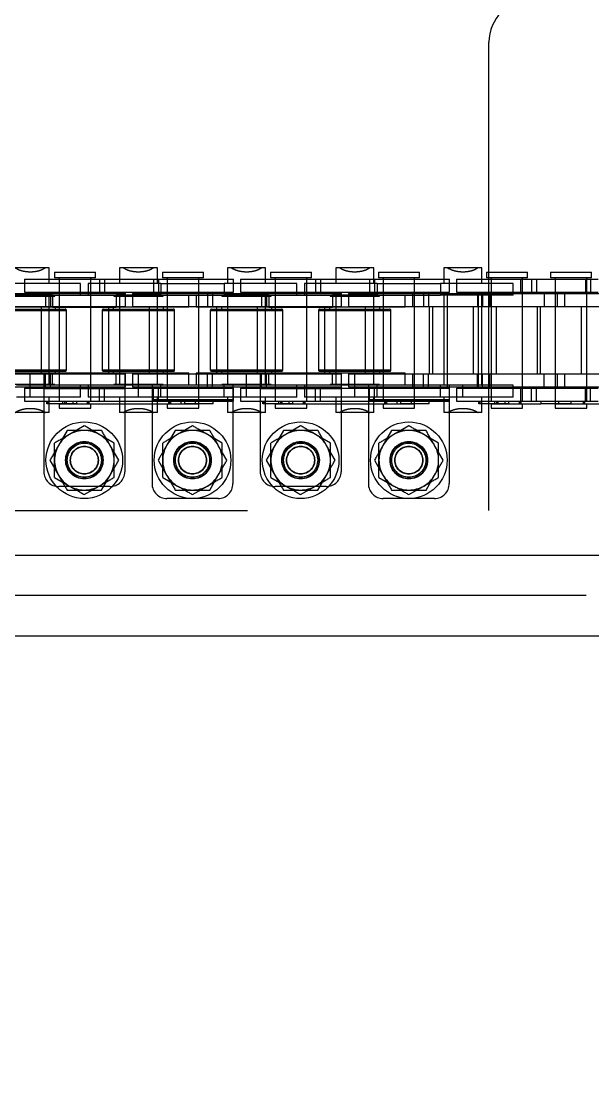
# Model space of a CAD drawing. Header units: metres. Extents: x 0 to 21025, y 0 to 14850.
# Drawn here: x 6236 to 6303.2, y 8995.4 to 9118.9 of the extents above; entities that cross this region are included whole.
import ezdxf

# ---------------------------------------------------------------- set-up
doc = ezdxf.new("R2010")
doc.units = ezdxf.units.M
doc.header["$LTSCALE"] = 25
doc.linetypes.add('HIDDEN2', pattern=[4.7625, 3.175, -1.5875])
for name, color, linetype in [('SL1', 8, 'Continuous'), ('SL4', 4, 'Continuous'), ('ST1', 7, 'HIDDEN2')]:
    doc.layers.add(name, color=color, linetype=linetype)

msp = doc.modelspace()

# ---------------------------------------------------------------- linework, layer by layer
at = {"layer": 'SL1'}
for radius, start, end in [(1215.5, 107.106787, 166.785047), (1170.7, 106.690475, 164.690823), (1164.35, 106.913784, 164.513299), (1158.35, 107.10294, 164.435358)]:
    msp.add_arc((6782.517, 8419.394), radius, start, end, dxfattribs=at)
at = {"layer": 'SL4'}
for p, q in [((5540.514, 9056.144), (6330.277, 9056.144)), ((6490.517, 9046.619), (5540.514, 9046.619))]:
    msp.add_line(p, q, dxfattribs=at)
at = {"layer": 'ST1'}
for p, q in [((6290.989, 9061.384), (6290.989, 9116.384)), ((6238.909, 9089.884), (6235.349, 9089.884)), ((6239.354, 9089.884), (6238.909, 9089.884)), ((6239.354, 9088.059), (6239.354, 9089.884)), ((6248.049, 9089.884), (6247.604, 9089.884)), ((6247.604, 9089.884), (6247.604, 9088.059)), ((6251.609, 9089.884), (6248.049, 9089.884)), ((6252.054, 9089.884), (6251.609, 9089.884)), ((6252.054, 9088.059), (6252.054, 9089.884)), ((6260.749, 9089.884), (6260.304, 9089.884)), ((6260.304, 9089.884), (6260.304, 9088.059)), ((6264.309, 9089.884), (6260.749, 9089.884)), ((6260.749, 9089.884), (6260.937, 9089.774)), ((6264.754, 9089.884), (6264.309, 9089.884)), ((6264.754, 9088.059), (6264.754, 9089.884)), ((6273.449, 9089.884), (6273.004, 9089.884)), ((6273.004, 9089.884), (6273.004, 9088.059)), ((6277.009, 9089.884), (6273.449, 9089.884)), ((6277.454, 9089.884), (6277.009, 9089.884)), ((6277.454, 9088.059), (6277.454, 9089.884)), ((6286.149, 9089.884), (6285.704, 9089.884)), ((6285.704, 9089.884), (6285.704, 9088.059)), ((6289.709, 9089.884), (6286.149, 9089.884)), ((6286.149, 9089.884), (6286.337, 9089.774)), ((6290.154, 9089.884), (6289.709, 9089.884)), ((6290.154, 9088.059), (6290.154, 9089.884)), ((6239.989, 9089.384), (6244.786, 9089.384)), ((6239.989, 9089.384), (6239.989, 9088.725)), ((6239.993, 9088.725), (6239.989, 9088.725)), ((6244.786, 9088.725), (6239.993, 9088.725)), ((6240.542, 9088.725), (6240.542, 9074.227)), ((6244.232, 9074.227), (6244.232, 9088.725)), ((6244.786, 9088.725), (6244.786, 9089.384)), ((6252.667, 9089.384), (6257.464, 9089.384)), ((6252.667, 9089.384), (6252.667, 9088.725)), ((6252.671, 9088.725), (6252.667, 9088.725)), ((6257.464, 9088.725), (6252.671, 9088.725)), ((6253.22, 9088.725), (6253.22, 9074.227)), ((6256.91, 9074.227), (6256.91, 9088.725)), ((6257.464, 9088.725), (6257.464, 9089.384)), ((6265.345, 9089.384), (6270.142, 9089.384)), ((6265.345, 9089.384), (6265.345, 9088.725)), ((6265.349, 9088.725), (6265.345, 9088.725)), ((6270.142, 9088.725), (6265.349, 9088.725)), ((6265.899, 9088.725), (6265.899, 9074.227)), ((6269.589, 9074.227), (6269.589, 9088.725)), ((6270.142, 9088.725), (6270.142, 9089.384)), ((6278.023, 9089.384), (6282.82, 9089.384)), ((6278.023, 9089.384), (6278.023, 9088.725)), ((6278.027, 9088.725), (6278.023, 9088.725)), ((6282.82, 9088.725), (6278.027, 9088.725)), ((6278.577, 9088.725), (6278.577, 9074.227)), ((6282.267, 9074.227), (6282.267, 9088.725)), ((6282.82, 9088.725), (6282.82, 9089.384)), ((6290.702, 9089.384), (6295.499, 9089.384)), ((6290.702, 9089.384), (6290.702, 9088.725)), ((6290.706, 9088.725), (6290.702, 9088.725)), ((6295.499, 9088.725), (6290.706, 9088.725)), ((6291.255, 9088.725), (6291.255, 9074.227)), ((6294.945, 9074.227), (6294.945, 9088.725)), ((6295.499, 9088.725), (6295.499, 9089.384)), ((6298.231, 9089.384), (6303.028, 9089.384)), ((6298.231, 9089.384), (6298.231, 9088.725)), ((6303.028, 9088.725), (6298.231, 9088.725)), ((6298.784, 9088.725), (6298.784, 9074.227)), ((6302.474, 9074.227), (6302.474, 9088.725)), ((6303.028, 9088.725), (6303.028, 9089.384)), ((6243.034, 9088.059), (6234.507, 9088.059)), ((6236.467, 9088.541), (6245.849, 9088.541)), ((6236.467, 9088.541), (6236.467, 9087.021)), ((6240.542, 9088.541), (6240.542, 9087.021)), ((6243.034, 9086.659), (6243.034, 9088.059)), ((6252.451, 9088.059), (6243.924, 9088.059)), ((6243.924, 9088.059), (6243.924, 9086.659)), ((6244.232, 9087.021), (6244.232, 9088.541)), ((6245.265, 9088.541), (6245.265, 9087.021)), ((6245.849, 9088.541), (6245.849, 9087.021)), ((6245.849, 9088.541), (6252.188, 9088.541)), ((6251.604, 9088.541), (6251.604, 9087.021)), ((6252.188, 9088.541), (6252.188, 9087.021)), ((6252.188, 9088.541), (6260.985, 9088.541)), ((6252.451, 9088.059), (6252.451, 9086.659)), ((6252.451, 9088.059), (6252.451, 9086.659)), ((6252.451, 9088.059), (6259.907, 9088.059)), ((6253.22, 9088.541), (6253.22, 9087.021)), ((6256.91, 9087.021), (6256.91, 9088.541)), ((6259.907, 9088.059), (6259.907, 9086.659)), ((6268.434, 9088.059), (6259.907, 9088.059)), ((6259.907, 9088.059), (6259.907, 9086.659)), ((6260.985, 9087.021), (6260.985, 9088.541)), ((6261.824, 9088.541), (6271.205, 9088.541)), ((6261.824, 9088.541), (6261.824, 9087.021)), ((6265.899, 9088.541), (6265.899, 9087.021)), ((6268.434, 9086.659), (6268.434, 9088.059)), ((6277.851, 9088.059), (6269.324, 9088.059)), ((6269.324, 9088.059), (6269.324, 9086.659)), ((6269.589, 9087.021), (6269.589, 9088.541)), ((6270.621, 9088.541), (6270.621, 9087.021)), ((6271.205, 9088.541), (6271.205, 9087.021)), ((6271.205, 9088.541), (6277.544, 9088.541)), ((6276.96, 9088.541), (6276.96, 9087.021)), ((6277.544, 9088.541), (6277.544, 9087.021)), ((6277.544, 9088.541), (6286.342, 9088.541)), ((6277.851, 9088.059), (6277.851, 9086.659)), ((6277.851, 9088.059), (6277.851, 9086.659)), ((6277.851, 9088.059), (6285.307, 9088.059)), ((6278.577, 9088.541), (6278.577, 9087.021)), ((6282.267, 9087.021), (6282.267, 9088.541)), ((6285.307, 9088.059), (6285.307, 9086.659)), ((6293.834, 9088.059), (6285.307, 9088.059)), ((6285.307, 9088.059), (6285.307, 9086.659)), ((6286.342, 9087.021), (6286.342, 9088.541)), ((6287.18, 9088.541), (6294.709, 9088.541)), ((6287.18, 9088.541), (6287.18, 9087.021)), ((6291.255, 9088.541), (6291.255, 9087.021)), ((6293.834, 9086.659), (6293.834, 9088.059)), ((6294.709, 9088.541), (6303.804, 9088.541)), ((6294.709, 9088.541), (6294.709, 9087.021)), ((6294.945, 9087.021), (6294.945, 9088.541)), ((6295.978, 9088.541), (6295.978, 9087.021)), ((6296.562, 9088.541), (6296.562, 9087.021)), ((6298.784, 9088.541), (6298.784, 9087.021)), ((6302.317, 9088.541), (6302.317, 9087.021)), ((6302.474, 9087.021), (6302.474, 9088.541)), ((6302.901, 9088.541), (6302.901, 9087.021)), ((6233.17, 9086.869), (6239.51, 9086.869)), ((6234.237, 9086.57), (6240.022, 9086.57)), ((6239.751, 9086.659), (6234.507, 9086.659)), ((6236.467, 9087.021), (6245.849, 9087.021)), ((6238.925, 9086.869), (6238.925, 9085.349)), ((6239.354, 9076.109), (6239.354, 9086.659)), ((6239.354, 9086.57), (6239.443, 9086.659)), ((6239.354, 9076.198), (6239.354, 9086.57)), ((6239.51, 9086.869), (6239.51, 9085.349)), ((6239.51, 9086.869), (6248.307, 9086.869)), ((6239.751, 9086.659), (6239.751, 9085.259)), ((6239.751, 9086.659), (6239.751, 9085.259)), ((6239.751, 9086.659), (6247.207, 9086.659)), ((6240.022, 9086.57), (6239.933, 9086.659)), ((6240.022, 9086.57), (6240.022, 9086.659)), ((6240.542, 9086.869), (6240.542, 9085.349)), ((6244.232, 9085.349), (6244.232, 9086.869)), ((6245.849, 9087.021), (6252.188, 9087.021)), ((6247.026, 9086.659), (6246.937, 9086.57)), ((6246.937, 9086.659), (6246.937, 9086.57)), ((6246.937, 9086.57), (6252.722, 9086.57)), ((6252.451, 9086.659), (6247.207, 9086.659)), ((6247.207, 9086.659), (6247.207, 9085.259)), ((6252.451, 9086.659), (6247.207, 9086.659)), ((6247.207, 9086.659), (6247.207, 9085.259)), ((6247.515, 9086.659), (6247.604, 9086.57)), ((6247.604, 9086.659), (6247.604, 9076.109)), ((6247.604, 9086.57), (6247.604, 9076.198)), ((6248.307, 9085.349), (6248.307, 9086.869)), ((6249.145, 9086.869), (6258.527, 9086.869)), ((6249.145, 9086.869), (6249.145, 9085.349)), ((6252.054, 9076.109), (6252.054, 9086.659)), ((6252.054, 9086.57), (6252.143, 9086.659)), ((6252.054, 9076.198), (6252.054, 9086.57)), ((6252.188, 9087.021), (6260.985, 9087.021)), ((6252.451, 9086.659), (6259.907, 9086.659)), ((6252.722, 9086.57), (6252.633, 9086.659)), ((6252.722, 9086.57), (6252.722, 9086.659)), ((6253.22, 9086.869), (6253.22, 9085.349)), ((6255.734, 9085.259), (6255.734, 9086.659)), ((6256.624, 9086.659), (6256.624, 9085.259)), ((6256.91, 9085.349), (6256.91, 9086.869)), ((6257.943, 9086.869), (6257.943, 9085.349)), ((6258.527, 9086.869), (6258.527, 9085.349)), ((6258.527, 9086.869), (6264.866, 9086.869)), ((6259.637, 9086.659), (6259.637, 9086.57)), ((6259.726, 9086.659), (6259.637, 9086.57)), ((6259.637, 9086.57), (6265.422, 9086.57)), ((6265.151, 9086.659), (6259.907, 9086.659)), ((6265.151, 9086.659), (6259.907, 9086.659)), ((6260.215, 9086.659), (6260.304, 9086.57)), ((6260.304, 9086.659), (6260.304, 9076.109)), ((6260.304, 9086.57), (6260.304, 9076.198)), ((6261.824, 9087.021), (6271.205, 9087.021)), ((6264.282, 9086.869), (6264.282, 9085.349)), ((6264.754, 9076.109), (6264.754, 9086.659)), ((6264.754, 9086.57), (6264.843, 9086.659)), ((6264.754, 9076.198), (6264.754, 9086.57)), ((6264.866, 9086.869), (6264.866, 9085.349)), ((6264.866, 9086.869), (6273.664, 9086.869)), ((6265.151, 9086.659), (6265.151, 9085.259)), ((6265.151, 9086.659), (6265.151, 9085.259)), ((6265.151, 9086.659), (6272.607, 9086.659)), ((6265.422, 9086.57), (6265.333, 9086.659)), ((6265.422, 9086.57), (6265.422, 9086.659)), ((6265.899, 9086.869), (6265.899, 9085.349)), ((6269.589, 9085.349), (6269.589, 9086.869)), ((6271.205, 9087.021), (6277.544, 9087.021)), ((6272.426, 9086.659), (6272.337, 9086.57)), ((6272.337, 9086.659), (6272.337, 9086.57)), ((6272.337, 9086.57), (6278.122, 9086.57)), ((6277.851, 9086.659), (6272.607, 9086.659)), ((6272.607, 9086.659), (6272.607, 9085.259)), ((6272.607, 9086.659), (6272.607, 9085.259)), ((6277.851, 9086.659), (6272.607, 9086.659)), ((6272.915, 9086.659), (6273.004, 9086.57)), ((6273.004, 9086.659), (6273.004, 9076.109)), ((6273.004, 9086.57), (6273.004, 9076.198)), ((6273.664, 9085.349), (6273.664, 9086.869)), ((6274.502, 9086.869), (6282.009, 9086.869)), ((6274.502, 9086.869), (6274.502, 9085.349)), ((6277.454, 9076.109), (6277.454, 9086.659)), ((6277.454, 9086.57), (6277.543, 9086.659)), ((6277.454, 9076.198), (6277.454, 9086.57)), ((6277.544, 9087.021), (6286.342, 9087.021)), ((6277.851, 9086.659), (6285.307, 9086.659)), ((6278.122, 9086.57), (6278.033, 9086.659)), ((6278.122, 9086.57), (6278.122, 9086.659)), ((6278.577, 9086.869), (6278.577, 9085.349)), ((6281.134, 9085.259), (6281.134, 9086.659)), ((6282.009, 9086.869), (6291.104, 9086.869)), ((6282.009, 9086.869), (6282.009, 9085.349)), ((6282.267, 9085.349), (6282.267, 9086.869)), ((6283.299, 9086.869), (6283.299, 9085.349)), ((6283.884, 9086.869), (6283.884, 9085.349)), ((6293.834, 9086.659), (6285.307, 9086.659)), ((6285.704, 9086.659), (6285.704, 9076.109)), ((6286.084, 9086.869), (6286.084, 9085.349)), ((6287.18, 9087.021), (6294.709, 9087.021)), ((6289.638, 9086.869), (6289.638, 9085.349)), ((6289.774, 9085.349), (6289.774, 9086.869)), ((6290.154, 9076.109), (6290.154, 9086.659)), ((6290.223, 9086.869), (6290.223, 9085.349)), ((6291.104, 9086.869), (6291.104, 9085.349)), ((6291.104, 9086.869), (6297.454, 9086.869)), ((6291.255, 9086.869), (6291.255, 9085.349)), ((6294.709, 9087.021), (6303.804, 9087.021)), ((6294.945, 9085.349), (6294.945, 9086.869)), ((6297.454, 9086.869), (6297.454, 9085.349)), ((6297.454, 9086.869), (6306.549, 9086.869)), ((6298.784, 9086.869), (6298.784, 9085.349)), ((6299.02, 9085.349), (6299.02, 9086.869)), ((6299.858, 9086.869), (6299.858, 9085.349)), ((6302.474, 9085.349), (6302.474, 9086.869)), ((6239.751, 9085.259), (6231.224, 9085.259)), ((6232.874, 9084.879), (6241.337, 9084.879)), ((6233.029, 9085.034), (6241.229, 9085.034)), ((6233.17, 9085.349), (6239.51, 9085.349)), ((6238.427, 9085.349), (6238.427, 9077.419)), ((6239.51, 9085.349), (6248.307, 9085.349)), ((6239.751, 9085.259), (6247.207, 9085.259)), ((6240.084, 9085.034), (6240.084, 9085.259)), ((6240.542, 9085.349), (6240.542, 9077.419)), ((6241.384, 9077.888), (6241.384, 9084.879)), ((6244.232, 9077.419), (6244.232, 9085.349)), ((6245.574, 9084.879), (6254.037, 9084.879)), ((6245.574, 9084.879), (6245.574, 9077.888)), ((6245.729, 9085.034), (6253.929, 9085.034)), ((6246.347, 9077.419), (6246.347, 9085.349)), ((6246.874, 9085.259), (6246.874, 9085.034)), ((6255.734, 9085.259), (6247.207, 9085.259)), ((6249.145, 9085.349), (6258.527, 9085.349)), ((6251.105, 9085.349), (6251.105, 9077.419)), ((6252.784, 9085.034), (6252.784, 9085.259)), ((6253.22, 9085.349), (6253.22, 9077.419)), ((6254.084, 9077.888), (6254.084, 9084.879)), ((6265.151, 9085.259), (6256.624, 9085.259)), ((6256.91, 9077.419), (6256.91, 9085.349)), ((6258.274, 9084.879), (6266.737, 9084.879)), ((6258.274, 9084.879), (6258.274, 9077.888)), ((6258.429, 9085.034), (6266.629, 9085.034)), ((6258.527, 9085.349), (6264.866, 9085.349)), ((6259.025, 9077.419), (6259.025, 9085.349)), ((6259.574, 9085.259), (6259.574, 9085.034)), ((6263.784, 9085.349), (6263.784, 9077.419)), ((6264.866, 9085.349), (6273.664, 9085.349)), ((6265.151, 9085.259), (6272.607, 9085.259)), ((6265.484, 9085.034), (6265.484, 9085.259)), ((6265.899, 9085.349), (6265.899, 9077.419)), ((6266.784, 9077.888), (6266.784, 9084.879)), ((6269.589, 9077.419), (6269.589, 9085.349)), ((6270.974, 9084.879), (6279.437, 9084.879)), ((6270.974, 9084.879), (6270.974, 9077.888)), ((6271.129, 9085.034), (6279.329, 9085.034)), ((6271.704, 9077.419), (6271.704, 9085.349)), ((6272.274, 9085.259), (6272.274, 9085.034)), ((6281.134, 9085.259), (6272.607, 9085.259)), ((6274.502, 9085.349), (6282.009, 9085.349)), ((6276.462, 9085.349), (6276.462, 9077.419)), ((6278.184, 9085.034), (6278.184, 9085.259)), ((6278.577, 9085.349), (6278.577, 9077.419)), ((6279.484, 9077.888), (6279.484, 9084.879)), ((6282.009, 9085.349), (6291.104, 9085.349)), ((6282.267, 9077.419), (6282.267, 9085.349)), ((6283.969, 9085.349), (6283.969, 9077.419)), ((6284.382, 9077.419), (6284.382, 9085.349)), ((6286.084, 9085.349), (6286.084, 9077.419)), ((6289.14, 9085.349), (6289.14, 9077.419)), ((6289.774, 9077.419), (6289.774, 9085.349)), ((6291.104, 9085.349), (6297.454, 9085.349)), ((6291.255, 9085.349), (6291.255, 9077.419)), ((6291.889, 9077.419), (6291.889, 9085.349)), ((6294.945, 9077.419), (6294.945, 9085.349)), ((6296.669, 9085.349), (6296.669, 9077.419)), ((6297.06, 9077.419), (6297.06, 9085.349)), ((6297.454, 9085.349), (6306.549, 9085.349)), ((6298.784, 9085.349), (6298.784, 9077.419)), ((6301.818, 9085.349), (6301.818, 9077.419)), ((6302.474, 9077.419), (6302.474, 9085.349)), ((6237.129, 9077.509), (6231.224, 9077.509)), ((6232.874, 9077.888), (6241.337, 9077.888)), ((6233.029, 9077.733), (6241.229, 9077.733)), ((6237.129, 9076.109), (6237.129, 9077.509)), ((6238.729, 9077.509), (6237.129, 9077.509)), ((6248.229, 9077.509), (6238.729, 9077.509)), ((6238.729, 9077.509), (6238.729, 9075.759)), ((6239.751, 9076.109), (6239.751, 9077.509)), ((6240.084, 9077.509), (6240.084, 9077.733)), ((6245.574, 9077.888), (6254.037, 9077.888)), ((6245.729, 9077.733), (6253.929, 9077.733)), ((6246.874, 9077.733), (6246.874, 9077.509)), ((6247.207, 9076.109), (6247.207, 9077.509)), ((6248.229, 9077.509), (6248.229, 9075.759)), ((6249.829, 9077.509), (6248.229, 9077.509)), ((6249.829, 9076.109), (6249.829, 9077.509)), ((6255.734, 9077.509), (6249.829, 9077.509)), ((6252.784, 9077.509), (6252.784, 9077.733)), ((6255.734, 9076.109), (6255.734, 9077.509)), ((6262.529, 9077.509), (6256.624, 9077.509)), ((6256.624, 9077.509), (6256.624, 9076.109)), ((6258.274, 9077.888), (6266.737, 9077.888)), ((6258.429, 9077.733), (6266.629, 9077.733)), ((6259.574, 9077.733), (6259.574, 9077.509)), ((6262.529, 9076.109), (6262.529, 9077.509)), ((6264.129, 9077.509), (6262.529, 9077.509)), ((6273.629, 9077.509), (6264.129, 9077.509)), ((6264.129, 9077.509), (6264.129, 9075.759)), ((6265.151, 9076.109), (6265.151, 9077.509)), ((6265.484, 9077.509), (6265.484, 9077.733)), ((6270.974, 9077.888), (6279.437, 9077.888)), ((6271.129, 9077.733), (6279.329, 9077.733)), ((6272.274, 9077.733), (6272.274, 9077.509)), ((6272.607, 9076.109), (6272.607, 9077.509)), ((6273.629, 9077.509), (6273.629, 9075.759)), ((6275.229, 9077.509), (6273.629, 9077.509)), ((6275.229, 9076.109), (6275.229, 9077.509)), ((6281.134, 9077.509), (6275.229, 9077.509)), ((6278.184, 9077.509), (6278.184, 9077.733)), ((6281.134, 9076.109), (6281.134, 9077.509)), ((6233.17, 9077.419), (6239.51, 9077.419)), ((6238.925, 9075.899), (6238.925, 9077.419)), ((6239.51, 9075.899), (6239.51, 9077.419)), ((6239.51, 9077.419), (6248.307, 9077.419)), ((6240.542, 9077.419), (6240.542, 9075.899)), ((6244.232, 9075.899), (6244.232, 9077.419)), ((6248.307, 9075.899), (6248.307, 9077.419)), ((6249.145, 9077.419), (6258.527, 9077.419)), ((6249.145, 9077.419), (6249.145, 9075.899)), ((6253.22, 9077.419), (6253.22, 9075.899)), ((6256.91, 9075.899), (6256.91, 9077.419)), ((6257.943, 9075.899), (6257.943, 9077.419)), ((6258.527, 9075.899), (6258.527, 9077.419)), ((6258.527, 9077.419), (6264.866, 9077.419)), ((6264.282, 9075.899), (6264.282, 9077.419)), ((6264.866, 9075.899), (6264.866, 9077.419)), ((6264.866, 9077.419), (6273.664, 9077.419)), ((6265.899, 9077.419), (6265.899, 9075.899)), ((6269.589, 9075.899), (6269.589, 9077.419)), ((6273.664, 9075.899), (6273.664, 9077.419)), ((6274.502, 9077.419), (6282.009, 9077.419)), ((6274.502, 9077.419), (6274.502, 9075.899)), ((6278.577, 9077.419), (6278.577, 9075.899)), ((6282.009, 9077.419), (6291.104, 9077.419)), ((6282.009, 9077.419), (6282.009, 9075.899)), ((6282.267, 9075.899), (6282.267, 9077.419)), ((6283.299, 9075.899), (6283.299, 9077.419)), ((6283.884, 9075.899), (6283.884, 9077.419)), ((6286.084, 9077.419), (6286.084, 9075.899)), ((6289.638, 9075.899), (6289.638, 9077.419)), ((6289.774, 9075.899), (6289.774, 9077.419)), ((6290.223, 9075.899), (6290.223, 9077.419)), ((6291.104, 9075.899), (6291.104, 9077.419)), ((6291.104, 9077.419), (6297.454, 9077.419)), ((6291.255, 9077.419), (6291.255, 9075.899)), ((6294.945, 9075.899), (6294.945, 9077.419)), ((6297.454, 9075.899), (6297.454, 9077.419)), ((6297.454, 9077.419), (6306.549, 9077.419)), ((6298.784, 9077.419), (6298.784, 9075.899)), ((6299.02, 9075.899), (6299.02, 9077.419)), ((6299.858, 9077.419), (6299.858, 9075.899)), ((6302.474, 9075.899), (6302.474, 9077.419)), ((6233.17, 9075.899), (6239.51, 9075.899)), ((6240.022, 9076.198), (6234.237, 9076.198)), ((6237.129, 9076.109), (6235.529, 9076.109)), ((6236.467, 9075.747), (6245.849, 9075.747)), ((6236.467, 9075.747), (6236.467, 9074.227)), ((6237.129, 9074.709), (6237.129, 9076.109)), ((6238.729, 9076.109), (6237.129, 9076.109)), ((6248.229, 9076.109), (6238.729, 9076.109)), ((6238.729, 9075.759), (6238.729, 9065.934)), ((6248.229, 9075.759), (6238.729, 9075.759)), ((6248.229, 9075.671), (6238.729, 9075.671)), ((6239.443, 9076.109), (6239.354, 9076.198)), ((6239.51, 9075.899), (6248.307, 9075.899)), ((6239.933, 9076.109), (6240.022, 9076.198)), ((6240.022, 9076.109), (6240.022, 9076.198)), ((6240.542, 9075.747), (6240.542, 9074.227)), ((6243.034, 9074.709), (6243.034, 9076.109)), ((6243.924, 9076.109), (6243.924, 9074.709)), ((6244.232, 9074.227), (6244.232, 9075.747)), ((6245.265, 9074.227), (6245.265, 9075.747)), ((6245.849, 9074.227), (6245.849, 9075.747)), ((6245.849, 9075.747), (6252.188, 9075.747)), ((6252.722, 9076.198), (6246.937, 9076.198)), ((6246.937, 9076.198), (6247.026, 9076.109)), ((6246.937, 9076.198), (6246.937, 9076.109)), ((6247.604, 9076.198), (6247.515, 9076.109)), ((6249.829, 9076.109), (6248.229, 9076.109)), ((6248.229, 9075.759), (6248.229, 9065.934)), ((6249.145, 9075.899), (6258.527, 9075.899)), ((6249.829, 9074.709), (6249.829, 9076.109)), ((6251.429, 9076.109), (6249.829, 9076.109)), ((6260.929, 9076.109), (6251.429, 9076.109)), ((6251.429, 9076.109), (6251.429, 9074.359)), ((6251.604, 9074.227), (6251.604, 9075.747)), ((6252.143, 9076.109), (6252.054, 9076.198)), ((6252.188, 9074.227), (6252.188, 9075.747)), ((6252.188, 9075.747), (6260.985, 9075.747)), ((6252.451, 9074.709), (6252.451, 9076.109)), ((6252.633, 9076.109), (6252.722, 9076.198)), ((6252.722, 9076.109), (6252.722, 9076.198)), ((6253.22, 9075.747), (6253.22, 9074.227)), ((6256.91, 9073.894), (6256.91, 9075.747)), ((6258.527, 9075.899), (6264.866, 9075.899)), ((6265.422, 9076.198), (6259.637, 9076.198)), ((6259.637, 9076.198), (6259.637, 9076.109)), ((6259.637, 9076.198), (6259.726, 9076.109)), ((6259.907, 9074.709), (6259.907, 9076.109)), ((6260.304, 9076.198), (6260.215, 9076.109)), ((6260.929, 9076.109), (6260.929, 9074.359)), ((6262.529, 9076.109), (6260.929, 9076.109)), ((6260.985, 9074.227), (6260.985, 9075.747)), ((6261.824, 9075.747), (6271.205, 9075.747)), ((6261.824, 9075.747), (6261.824, 9074.227)), ((6262.529, 9074.709), (6262.529, 9076.109)), ((6264.129, 9076.109), (6262.529, 9076.109)), ((6273.629, 9076.109), (6264.129, 9076.109)), ((6264.129, 9075.759), (6264.129, 9065.934)), ((6273.629, 9075.759), (6264.129, 9075.759)), ((6273.629, 9075.671), (6264.129, 9075.671)), ((6264.843, 9076.109), (6264.754, 9076.198)), ((6264.866, 9075.899), (6273.664, 9075.899)), ((6265.333, 9076.109), (6265.422, 9076.198)), ((6265.422, 9076.109), (6265.422, 9076.198)), ((6265.899, 9075.747), (6265.899, 9074.227)), ((6268.434, 9074.709), (6268.434, 9076.109)), ((6269.324, 9076.109), (6269.324, 9074.709)), ((6269.589, 9074.227), (6269.589, 9075.747)), ((6270.621, 9074.227), (6270.621, 9075.747)), ((6271.205, 9074.227), (6271.205, 9075.747)), ((6271.205, 9075.747), (6277.544, 9075.747)), ((6278.122, 9076.198), (6272.337, 9076.198)), ((6272.337, 9076.198), (6272.337, 9076.109)), ((6272.337, 9076.198), (6272.426, 9076.109)), ((6273.004, 9076.198), (6272.915, 9076.109)), ((6275.229, 9076.109), (6273.629, 9076.109)), ((6273.629, 9075.759), (6273.629, 9065.934)), ((6274.502, 9075.899), (6282.009, 9075.899)), ((6275.229, 9074.709), (6275.229, 9076.109)), ((6276.829, 9076.109), (6275.229, 9076.109)), ((6286.329, 9076.109), (6276.829, 9076.109)), ((6276.829, 9076.109), (6276.829, 9074.359)), ((6276.96, 9074.227), (6276.96, 9075.747)), ((6277.543, 9076.109), (6277.454, 9076.198)), ((6277.544, 9074.227), (6277.544, 9075.747)), ((6277.544, 9075.747), (6286.342, 9075.747)), ((6277.851, 9074.709), (6277.851, 9076.109)), ((6278.033, 9076.109), (6278.122, 9076.198)), ((6278.122, 9076.109), (6278.122, 9076.198)), ((6278.577, 9075.747), (6278.577, 9074.227)), ((6282.009, 9075.899), (6291.104, 9075.899)), ((6282.267, 9073.894), (6282.267, 9075.747)), ((6285.307, 9074.709), (6285.307, 9076.109)), ((6286.329, 9076.109), (6286.329, 9074.359)), ((6287.929, 9076.109), (6286.329, 9076.109)), ((6286.342, 9074.227), (6286.342, 9075.747)), ((6287.18, 9075.747), (6294.709, 9075.747)), ((6287.18, 9075.747), (6287.18, 9074.227)), ((6287.929, 9074.709), (6287.929, 9076.109)), ((6293.834, 9076.109), (6287.929, 9076.109)), ((6291.104, 9075.899), (6297.454, 9075.899)), ((6291.255, 9075.747), (6291.255, 9074.227)), ((6293.834, 9074.709), (6293.834, 9076.109)), ((6294.709, 9075.747), (6303.804, 9075.747)), ((6294.709, 9075.747), (6294.709, 9074.227)), ((6294.945, 9074.227), (6294.945, 9075.747)), ((6295.978, 9074.227), (6295.978, 9075.747)), ((6296.562, 9074.227), (6296.562, 9075.747)), ((6297.454, 9075.899), (6306.549, 9075.899)), ((6298.784, 9075.747), (6298.784, 9073.894)), ((6302.317, 9074.227), (6302.317, 9075.747)), ((6302.474, 9074.227), (6302.474, 9075.747)), ((6302.901, 9074.227), (6302.901, 9075.747)), ((6237.129, 9074.709), (6235.529, 9074.709)), ((6236.467, 9074.227), (6245.849, 9074.227)), ((6243.034, 9074.709), (6237.129, 9074.709)), ((6239.075, 9073.894), (6239.075, 9074.227)), ((6239.248, 9073.894), (6239.075, 9073.894)), ((6239.248, 9073.894), (6239.248, 9074.227)), ((6242.595, 9073.894), (6239.248, 9073.894)), ((6239.354, 9072.884), (6239.354, 9074.709)), ((6244.232, 9073.858), (6240.542, 9073.858)), ((6240.542, 9073.858), (6240.542, 9073.384)), ((6240.911, 9074.227), (6240.911, 9073.858)), ((6241.196, 9073.894), (6241.196, 9074.227)), ((6241.368, 9073.894), (6241.368, 9074.227)), ((6242.179, 9073.894), (6242.179, 9074.227)), ((6242.595, 9073.894), (6242.595, 9074.227)), ((6242.595, 9073.894), (6255.273, 9073.894)), ((6243.863, 9073.858), (6243.863, 9074.227)), ((6249.829, 9074.709), (6243.924, 9074.709)), ((6243.952, 9073.894), (6243.952, 9074.227)), ((6244.055, 9073.894), (6244.055, 9074.227)), ((6244.232, 9073.384), (6244.232, 9073.858)), ((6245.849, 9074.227), (6252.188, 9074.227)), ((6247.604, 9074.709), (6247.604, 9072.884)), ((6251.429, 9074.709), (6249.829, 9074.709)), ((6260.929, 9074.709), (6251.429, 9074.709)), ((6260.929, 9074.396), (6251.429, 9074.396)), ((6251.429, 9074.359), (6251.429, 9064.534)), ((6260.929, 9074.359), (6251.429, 9074.359)), ((6252.054, 9072.884), (6252.054, 9074.709)), ((6252.188, 9074.227), (6260.985, 9074.227)), ((6256.91, 9073.858), (6253.22, 9073.858)), ((6253.22, 9073.858), (6253.22, 9073.384)), ((6253.397, 9073.894), (6253.397, 9074.227)), ((6253.501, 9073.894), (6253.501, 9074.227)), ((6253.589, 9074.227), (6253.589, 9073.858)), ((6254.858, 9073.894), (6254.858, 9074.227)), ((6255.273, 9073.894), (6255.273, 9074.227)), ((6258.617, 9073.894), (6255.273, 9073.894)), ((6256.541, 9073.858), (6256.541, 9074.227)), ((6256.91, 9073.384), (6256.91, 9073.858)), ((6258.617, 9073.894), (6258.617, 9074.227)), ((6260.304, 9074.709), (6260.304, 9072.884)), ((6262.529, 9074.709), (6260.929, 9074.709)), ((6260.929, 9074.359), (6260.929, 9064.534)), ((6261.824, 9074.227), (6271.205, 9074.227)), ((6268.434, 9074.709), (6262.529, 9074.709)), ((6264.432, 9073.894), (6264.432, 9074.227)), ((6264.605, 9073.894), (6264.432, 9073.894)), ((6264.605, 9073.894), (6264.605, 9074.227)), ((6267.951, 9073.894), (6264.605, 9073.894)), ((6264.754, 9072.884), (6264.754, 9074.709)), ((6269.589, 9073.858), (6265.899, 9073.858)), ((6265.899, 9073.858), (6265.899, 9073.384)), ((6266.268, 9074.227), (6266.268, 9073.858)), ((6266.552, 9073.894), (6266.552, 9074.227)), ((6266.725, 9073.894), (6266.725, 9074.227)), ((6267.536, 9073.894), (6267.536, 9074.227)), ((6267.951, 9073.894), (6267.951, 9074.227)), ((6267.951, 9073.894), (6280.63, 9073.894)), ((6269.22, 9073.858), (6269.22, 9074.227)), ((6269.308, 9073.894), (6269.308, 9074.227)), ((6275.229, 9074.709), (6269.324, 9074.709)), ((6269.412, 9073.894), (6269.412, 9074.227)), ((6269.589, 9073.384), (6269.589, 9073.858)), ((6271.205, 9074.227), (6277.544, 9074.227)), ((6273.004, 9074.709), (6273.004, 9072.884)), ((6276.829, 9074.709), (6275.229, 9074.709)), ((6286.329, 9074.709), (6276.829, 9074.709)), ((6286.329, 9074.396), (6276.829, 9074.396)), ((6286.329, 9074.359), (6276.829, 9074.359)), ((6276.829, 9074.359), (6276.829, 9064.534)), ((6277.454, 9072.884), (6277.454, 9074.709)), ((6277.544, 9074.227), (6286.342, 9074.227)), ((6282.267, 9073.858), (6278.577, 9073.858)), ((6278.577, 9073.858), (6278.577, 9073.384)), ((6278.754, 9073.894), (6278.754, 9074.227)), ((6278.857, 9073.894), (6278.857, 9074.227)), ((6278.946, 9074.227), (6278.946, 9073.858)), ((6280.214, 9073.894), (6280.214, 9074.227)), ((6280.63, 9073.894), (6280.63, 9074.227)), ((6283.974, 9073.894), (6280.63, 9073.894)), ((6281.898, 9073.858), (6281.898, 9074.227)), ((6282.267, 9073.384), (6282.267, 9073.858)), ((6283.974, 9073.894), (6283.974, 9074.227)), ((6285.704, 9074.709), (6285.704, 9072.884)), ((6287.929, 9074.709), (6286.329, 9074.709)), ((6286.329, 9074.359), (6286.329, 9064.534)), ((6287.18, 9074.227), (6294.709, 9074.227)), ((6293.834, 9074.709), (6287.929, 9074.709)), ((6289.789, 9073.894), (6289.789, 9074.227)), ((6289.961, 9073.894), (6289.789, 9073.894)), ((6289.961, 9073.894), (6289.961, 9074.227)), ((6293.308, 9073.894), (6289.961, 9073.894)), ((6290.154, 9072.884), (6290.154, 9074.709)), ((6294.945, 9073.858), (6291.255, 9073.858)), ((6291.255, 9073.858), (6291.255, 9073.384)), ((6291.624, 9074.227), (6291.624, 9073.858)), ((6291.909, 9073.894), (6291.909, 9074.227)), ((6292.081, 9073.894), (6292.081, 9074.227)), ((6292.892, 9073.894), (6292.892, 9074.227)), ((6293.308, 9073.894), (6293.308, 9074.227)), ((6293.308, 9073.894), (6297.077, 9073.894)), ((6294.576, 9073.858), (6294.576, 9074.227)), ((6294.665, 9073.894), (6294.665, 9074.227)), ((6294.709, 9074.227), (6303.804, 9074.227)), ((6294.768, 9073.894), (6294.768, 9074.227)), ((6294.945, 9073.384), (6294.945, 9073.858)), ((6297.077, 9074.227), (6297.077, 9073.894)), ((6300.629, 9073.894), (6297.077, 9073.894)), ((6302.474, 9073.858), (6298.784, 9073.858)), ((6298.784, 9073.858), (6298.784, 9073.384)), ((6299.153, 9074.227), (6299.153, 9073.858)), ((6300.629, 9073.894), (6300.629, 9074.227)), ((6300.629, 9073.894), (6313.329, 9073.894)), ((6302.105, 9073.858), (6302.105, 9074.227)), ((6302.248, 9073.894), (6302.248, 9074.227)), ((6302.474, 9073.384), (6302.474, 9073.858)), ((6238.909, 9072.884), (6235.349, 9072.884)), ((6239.354, 9072.884), (6238.909, 9072.884)), ((6240.542, 9073.384), (6244.232, 9073.384)), ((6248.049, 9072.884), (6247.604, 9072.884)), ((6251.609, 9072.884), (6248.049, 9072.884)), ((6252.054, 9072.884), (6251.609, 9072.884)), ((6253.22, 9073.384), (6256.91, 9073.384)), ((6260.749, 9072.884), (6260.304, 9072.884)), ((6264.309, 9072.884), (6260.749, 9072.884)), ((6264.754, 9072.884), (6264.309, 9072.884)), ((6265.899, 9073.384), (6269.589, 9073.384)), ((6273.449, 9072.884), (6273.004, 9072.884)), ((6277.009, 9072.884), (6273.449, 9072.884)), ((6277.454, 9072.884), (6277.009, 9072.884)), ((6278.577, 9073.384), (6282.267, 9073.384)), ((6286.149, 9072.884), (6285.704, 9072.884)), ((6289.709, 9072.884), (6286.149, 9072.884)), ((6290.154, 9072.884), (6289.709, 9072.884)), ((6291.255, 9073.384), (6294.945, 9073.384)), ((6298.784, 9073.384), (6302.474, 9073.384)), ((6243.479, 9071.325), (6241.729, 9070.315)), ((6256.179, 9071.325), (6254.429, 9070.315)), ((6268.879, 9071.325), (6267.129, 9070.315)), ((6281.579, 9071.325), (6279.829, 9070.315)), ((6241.458, 9070.784), (6240.448, 9069.034)), ((6246.979, 9069.304), (6245.229, 9070.315)), ((6254.158, 9070.784), (6253.148, 9069.034)), ((6259.679, 9069.304), (6257.929, 9070.315)), ((6266.858, 9070.784), (6265.848, 9069.034)), ((6272.379, 9069.304), (6270.629, 9070.315)), ((6279.558, 9070.784), (6278.548, 9069.034)), ((6285.079, 9069.304), (6283.329, 9070.315)), ((6247.521, 9067.284), (6246.51, 9069.034)), ((6260.221, 9067.284), (6259.21, 9069.034)), ((6272.921, 9067.284), (6271.91, 9069.034)), ((6285.621, 9067.284), (6284.61, 9069.034)), ((6239.438, 9067.284), (6240.448, 9065.534)), ((6252.138, 9067.284), (6253.148, 9065.534)), ((6264.838, 9067.284), (6265.848, 9065.534)), ((6277.538, 9067.284), (6278.548, 9065.534)), ((6239.979, 9065.263), (6241.729, 9064.252)), ((6245.5, 9063.784), (6246.51, 9065.534)), ((6252.679, 9065.263), (6254.429, 9064.252)), ((6258.2, 9063.784), (6259.21, 9065.534)), ((6265.379, 9065.263), (6267.129, 9064.252)), ((6270.9, 9063.784), (6271.91, 9065.534)), ((6278.079, 9065.263), (6279.829, 9064.252)), ((6283.6, 9063.784), (6284.61, 9065.534)), ((6246.479, 9064.184), (6240.479, 9064.184)), ((6243.479, 9063.242), (6245.229, 9064.252)), ((6256.179, 9063.242), (6257.929, 9064.252)), ((6271.879, 9064.184), (6265.879, 9064.184)), ((6268.879, 9063.242), (6270.629, 9064.252)), ((6281.579, 9063.242), (6283.329, 9064.252)), ((6259.179, 9062.784), (6253.179, 9062.784)), ((6284.579, 9062.784), (6278.579, 9062.784)), ((6183.269, 9061.384), (6290.989, 9061.384)), ((5540.514, 9056.144), (6330.277, 9056.144)), ((6540.514, 9051.381), (5540.514, 9051.381))]:
    msp.add_line(p, q, dxfattribs=at)
for centre, radius in [((6243.479, 9067.284), 4.5), ((6256.179, 9067.284), 4.5), ((6268.879, 9067.284), 4.5), ((6281.579, 9067.284), 4.5), ((6243.479, 9067.284), 2.2), ((6243.479, 9067.284), 2.15), ((6243.479, 9067.284), 2), ((6243.479, 9067.284), 1.65), ((6243.479, 9067.284), 1.61), ((6256.179, 9067.284), 2.2), ((6256.179, 9067.284), 2.15), ((6256.179, 9067.284), 2), ((6256.179, 9067.284), 1.65), ((6256.179, 9067.284), 1.61), ((6268.879, 9067.284), 2.2), ((6268.879, 9067.284), 2.15), ((6268.879, 9067.284), 2), ((6268.879, 9067.284), 1.65), ((6268.879, 9067.284), 1.61), ((6281.579, 9067.284), 2.2), ((6281.579, 9067.284), 2.15), ((6281.579, 9067.284), 2), ((6281.579, 9067.284), 1.65), ((6281.579, 9067.284), 1.61)]:
    msp.add_circle(centre, radius, dxfattribs=at)
for centre, radius, start, end in [((6295.989, 9116.384), 5, 90, 180), ((6241.229, 9084.879), 0.155, 0, 89.99999), ((6245.729, 9084.879), 0.155, 90, 180), ((6253.929, 9084.879), 0.155, 0, 90), ((6258.429, 9084.879), 0.155, 90.00001, 180), ((6266.629, 9084.879), 0.155, 0, 89.99999), ((6271.129, 9084.879), 0.155, 90, 180), ((6279.329, 9084.879), 0.155, 0, 90), ((6241.229, 9077.888), 0.155, 270.00001, 0), ((6245.729, 9077.888), 0.155, 180, 270), ((6253.929, 9077.888), 0.155, 270, 0), ((6258.429, 9077.888), 0.155, 180, 269.99999), ((6266.629, 9077.888), 0.155, 270.00001, 0), ((6271.129, 9077.888), 0.155, 180, 270), ((6279.329, 9077.888), 0.155, 270, 0), ((6243.479, 9067.284), 3.5, 90, 150), ((6243.479, 9067.284), 3.5, 30, 90), ((6256.179, 9067.284), 3.5, 90, 150), ((6256.179, 9067.284), 3.5, 30, 90), ((6268.879, 9067.284), 3.5, 90, 150), ((6268.879, 9067.284), 3.5, 30, 90), ((6281.579, 9067.284), 3.5, 90, 150), ((6281.579, 9067.284), 3.5, 30, 90), ((6243.479, 9067.284), 3.5, 150, 210), ((6243.479, 9067.284), 3.5, 330, 30), ((6256.179, 9067.284), 3.5, 150, 210), ((6256.179, 9067.284), 3.5, 330, 30), ((6268.879, 9067.284), 3.5, 150, 210), ((6268.879, 9067.284), 3.5, 330, 30), ((6281.579, 9067.284), 3.5, 150, 210), ((6281.579, 9067.284), 3.5, 330, 30), ((6240.479, 9065.934), 1.75, 180, 270), ((6243.479, 9067.284), 3.5, 210, 270), ((6243.479, 9067.284), 3.5, 270, 330), ((6246.479, 9065.934), 1.75, 270, 0), ((6256.179, 9067.284), 3.5, 210, 270), ((6256.179, 9067.284), 3.5, 270, 330), ((6265.879, 9065.934), 1.75, 180, 270), ((6268.879, 9067.284), 3.5, 210, 270), ((6268.879, 9067.284), 3.5, 270, 330), ((6271.879, 9065.934), 1.75, 270, 0), ((6281.579, 9067.284), 3.5, 210, 270), ((6281.579, 9067.284), 3.5, 270, 330), ((6253.179, 9064.534), 1.75, 180, 270), ((6259.179, 9064.534), 1.75, 270, 0), ((6278.579, 9064.534), 1.75, 180, 270), ((6284.579, 9064.534), 1.75, 270, 0)]:
    msp.add_arc(centre, radius, start, end, dxfattribs=at)
for points, knots in [([(6238.909, 9089.884), (6238.798, 9089.812), (6238.579, 9089.67), (6238.139, 9089.513), (6237.65, 9089.413), (6237.129, 9089.379), (6236.609, 9089.413), (6236.12, 9089.513), (6235.68, 9089.67), (6235.461, 9089.812), (6235.349, 9089.884)], [0, 0, 0, 0, 0.1300426, 0.2559823, 0.3791066, 0.5, 0.6208934, 0.7440177, 0.8699574, 1, 1, 1, 1]), ([(6251.609, 9089.884), (6251.498, 9089.812), (6251.279, 9089.67), (6250.839, 9089.513), (6250.35, 9089.413), (6249.829, 9089.379), (6249.309, 9089.413), (6248.82, 9089.513), (6248.38, 9089.67), (6248.161, 9089.812), (6248.049, 9089.884)], [0, 0, 0, 0, 0.1300426, 0.2559823, 0.3791066, 0.5, 0.6208934, 0.7440177, 0.8699574, 1, 1, 1, 1]), ([(6264.309, 9089.884), (6264.198, 9089.812), (6263.979, 9089.67), (6263.539, 9089.513), (6263.05, 9089.413), (6262.529, 9089.379), (6262.009, 9089.413), (6261.52, 9089.513), (6261.08, 9089.67), (6260.861, 9089.812), (6260.749, 9089.884)], [0, 0, 0, 0, 0.1300426, 0.2559823, 0.3791066, 0.5, 0.6208934, 0.7440177, 0.8699574, 1, 1, 1, 1]), ([(6277.009, 9089.884), (6276.898, 9089.812), (6276.679, 9089.67), (6276.239, 9089.513), (6275.75, 9089.413), (6275.229, 9089.379), (6274.709, 9089.413), (6274.22, 9089.513), (6273.78, 9089.67), (6273.561, 9089.812), (6273.449, 9089.884)], [0, 0, 0, 0, 0.1300426, 0.2559823, 0.3791066, 0.5, 0.6208934, 0.7440177, 0.8699574, 1, 1, 1, 1]), ([(6289.709, 9089.884), (6289.598, 9089.812), (6289.379, 9089.67), (6288.939, 9089.513), (6288.45, 9089.413), (6287.929, 9089.379), (6287.409, 9089.413), (6286.92, 9089.513), (6286.48, 9089.67), (6286.261, 9089.812), (6286.149, 9089.884)], [0, 0, 0, 0, 0.1300426, 0.2559823, 0.3791066, 0.5, 0.6208934, 0.7440177, 0.8699574, 1, 1, 1, 1]), ([(6235.349, 9072.884), (6235.461, 9072.956), (6235.68, 9073.097), (6236.12, 9073.254), (6236.609, 9073.355), (6237.129, 9073.388), (6237.65, 9073.355), (6238.139, 9073.254), (6238.579, 9073.097), (6238.798, 9072.956), (6238.909, 9072.884)], [0, 0, 0, 0, 0.1300426, 0.2559823, 0.3791066, 0.5, 0.6208934, 0.7440177, 0.8699574, 1, 1, 1, 1]), ([(6248.049, 9072.884), (6248.161, 9072.956), (6248.38, 9073.097), (6248.82, 9073.254), (6249.309, 9073.355), (6249.829, 9073.388), (6250.35, 9073.355), (6250.839, 9073.254), (6251.279, 9073.097), (6251.498, 9072.956), (6251.609, 9072.884)], [0, 0, 0, 0, 0.1300426, 0.2559823, 0.3791066, 0.5, 0.6208934, 0.7440177, 0.8699574, 1, 1, 1, 1]), ([(6260.749, 9072.884), (6260.861, 9072.956), (6261.08, 9073.097), (6261.52, 9073.254), (6262.009, 9073.355), (6262.529, 9073.388), (6263.05, 9073.355), (6263.539, 9073.254), (6263.979, 9073.097), (6264.198, 9072.956), (6264.309, 9072.884)], [0, 0, 0, 0, 0.1300426, 0.2559823, 0.3791066, 0.5, 0.6208934, 0.7440177, 0.8699574, 1, 1, 1, 1]), ([(6273.449, 9072.884), (6273.561, 9072.956), (6273.78, 9073.097), (6274.22, 9073.254), (6274.709, 9073.355), (6275.229, 9073.388), (6275.75, 9073.355), (6276.239, 9073.254), (6276.679, 9073.097), (6276.898, 9072.956), (6277.009, 9072.884)], [0, 0, 0, 0, 0.1300426, 0.2559823, 0.3791066, 0.5, 0.6208934, 0.7440177, 0.8699574, 1, 1, 1, 1]), ([(6286.149, 9072.884), (6286.261, 9072.956), (6286.48, 9073.097), (6286.92, 9073.254), (6287.409, 9073.355), (6287.929, 9073.388), (6288.45, 9073.355), (6288.939, 9073.254), (6289.379, 9073.097), (6289.598, 9072.956), (6289.709, 9072.884)], [0, 0, 0, 0, 0.1300426, 0.2559823, 0.3791066, 0.5, 0.6208934, 0.7440177, 0.8699574, 1, 1, 1, 1]), ([(6245.229, 9070.315), (6245.188, 9070.339), (6244.597, 9070.68), (6244.018, 9071.014), (6243.479, 9071.325)], [0, 0, 0, 0, 0.0701742, 1, 1, 1, 1]), ([(6257.929, 9070.315), (6257.888, 9070.339), (6257.297, 9070.68), (6256.718, 9071.014), (6256.179, 9071.325)], [0, 0, 0, 0, 0.0701742, 1, 1, 1, 1]), ([(6270.629, 9070.315), (6270.588, 9070.339), (6269.997, 9070.68), (6269.418, 9071.014), (6268.879, 9071.325)], [0, 0, 0, 0, 0.0701742, 1, 1, 1, 1]), ([(6283.329, 9070.315), (6283.288, 9070.339), (6282.697, 9070.68), (6282.118, 9071.014), (6281.579, 9071.325)], [0, 0, 0, 0, 0.0701742, 1, 1, 1, 1]), ([(6241.729, 9070.315), (6241.688, 9070.291), (6241.097, 9069.95), (6240.518, 9069.615), (6239.979, 9069.304)], [0, 0, 0, 0, 0.0701742, 1, 1, 1, 1]), ([(6243.479, 9070.784), (6243.327, 9070.784), (6242.644, 9070.784), (6241.977, 9070.784), (6241.458, 9070.784)], [0, 0, 0, 0, 0.2218685, 1, 1, 1, 1]), ([(6245.5, 9070.784), (6245.369, 9070.784), (6244.712, 9070.784), (6244.028, 9070.784), (6243.479, 9070.784)], [0, 0, 0, 0, 0.1982747, 1, 1, 1, 1]), ([(6246.51, 9069.034), (6246.486, 9069.075), (6246.145, 9069.666), (6245.811, 9070.245), (6245.5, 9070.784)], [0, 0, 0, 0, 0.0701742, 1, 1, 1, 1]), ([(6254.429, 9070.315), (6254.388, 9070.291), (6253.797, 9069.95), (6253.218, 9069.615), (6252.679, 9069.304)], [0, 0, 0, 0, 0.0701742, 1, 1, 1, 1]), ([(6256.179, 9070.784), (6256.027, 9070.784), (6255.344, 9070.784), (6254.677, 9070.784), (6254.158, 9070.784)], [0, 0, 0, 0, 0.2218685, 1, 1, 1, 1]), ([(6258.2, 9070.784), (6258.069, 9070.784), (6257.412, 9070.784), (6256.728, 9070.784), (6256.179, 9070.784)], [0, 0, 0, 0, 0.1982747, 1, 1, 1, 1]), ([(6259.21, 9069.034), (6259.186, 9069.075), (6258.845, 9069.666), (6258.511, 9070.245), (6258.2, 9070.784)], [0, 0, 0, 0, 0.0701742, 1, 1, 1, 1]), ([(6267.129, 9070.315), (6267.088, 9070.291), (6266.497, 9069.95), (6265.918, 9069.615), (6265.379, 9069.304)], [0, 0, 0, 0, 0.0701742, 1, 1, 1, 1]), ([(6268.879, 9070.784), (6268.727, 9070.784), (6268.044, 9070.784), (6267.377, 9070.784), (6266.858, 9070.784)], [0, 0, 0, 0, 0.2218685, 1, 1, 1, 1]), ([(6270.9, 9070.784), (6270.769, 9070.784), (6270.112, 9070.784), (6269.428, 9070.784), (6268.879, 9070.784)], [0, 0, 0, 0, 0.1982747, 1, 1, 1, 1]), ([(6271.91, 9069.034), (6271.886, 9069.075), (6271.545, 9069.666), (6271.211, 9070.245), (6270.9, 9070.784)], [0, 0, 0, 0, 0.0701742, 1, 1, 1, 1]), ([(6279.829, 9070.315), (6279.788, 9070.291), (6279.197, 9069.95), (6278.618, 9069.615), (6278.079, 9069.304)], [0, 0, 0, 0, 0.0701742, 1, 1, 1, 1]), ([(6281.579, 9070.784), (6281.427, 9070.784), (6280.744, 9070.784), (6280.077, 9070.784), (6279.558, 9070.784)], [0, 0, 0, 0, 0.2218685, 1, 1, 1, 1]), ([(6283.6, 9070.784), (6283.469, 9070.784), (6282.812, 9070.784), (6282.128, 9070.784), (6281.579, 9070.784)], [0, 0, 0, 0, 0.1982747, 1, 1, 1, 1]), ([(6284.61, 9069.034), (6284.586, 9069.075), (6284.245, 9069.666), (6283.911, 9070.245), (6283.6, 9070.784)], [0, 0, 0, 0, 0.0701742, 1, 1, 1, 1]), ([(6240.448, 9069.034), (6240.424, 9068.992), (6240.083, 9068.401), (6239.749, 9067.822), (6239.438, 9067.284)], [0, 0, 0, 0, 0.0701742, 1, 1, 1, 1]), ([(6239.979, 9067.284), (6239.979, 9067.467), (6239.979, 9068.151), (6239.979, 9068.817), (6239.979, 9069.304)], [0, 0, 0, 0, 0.2686336, 1, 1, 1, 1]), ([(6246.979, 9067.284), (6246.979, 9067.467), (6246.979, 9068.151), (6246.979, 9068.817), (6246.979, 9069.304)], [0, 0, 0, 0, 0.2686336, 1, 1, 1, 1]), ([(6253.148, 9069.034), (6253.124, 9068.992), (6252.783, 9068.401), (6252.449, 9067.822), (6252.138, 9067.284)], [0, 0, 0, 0, 0.0701742, 1, 1, 1, 1]), ([(6252.679, 9067.284), (6252.679, 9067.467), (6252.679, 9068.151), (6252.679, 9068.817), (6252.679, 9069.304)], [0, 0, 0, 0, 0.2686336, 1, 1, 1, 1]), ([(6259.679, 9067.284), (6259.679, 9067.467), (6259.679, 9068.151), (6259.679, 9068.817), (6259.679, 9069.304)], [0, 0, 0, 0, 0.2686336, 1, 1, 1, 1]), ([(6265.848, 9069.034), (6265.824, 9068.992), (6265.483, 9068.401), (6265.149, 9067.822), (6264.838, 9067.284)], [0, 0, 0, 0, 0.0701742, 1, 1, 1, 1]), ([(6265.379, 9067.284), (6265.379, 9067.467), (6265.379, 9068.151), (6265.379, 9068.817), (6265.379, 9069.304)], [0, 0, 0, 0, 0.2686336, 1, 1, 1, 1]), ([(6272.379, 9067.284), (6272.379, 9067.467), (6272.379, 9068.151), (6272.379, 9068.817), (6272.379, 9069.304)], [0, 0, 0, 0, 0.2686336, 1, 1, 1, 1]), ([(6278.548, 9069.034), (6278.524, 9068.992), (6278.183, 9068.401), (6277.849, 9067.822), (6277.538, 9067.284)], [0, 0, 0, 0, 0.0701742, 1, 1, 1, 1]), ([(6278.079, 9067.284), (6278.079, 9067.467), (6278.079, 9068.151), (6278.079, 9068.817), (6278.079, 9069.304)], [0, 0, 0, 0, 0.2686336, 1, 1, 1, 1]), ([(6285.079, 9067.284), (6285.079, 9067.467), (6285.079, 9068.151), (6285.079, 9068.817), (6285.079, 9069.304)], [0, 0, 0, 0, 0.2686336, 1, 1, 1, 1]), ([(6239.979, 9065.263), (6239.979, 9065.432), (6239.979, 9066.091), (6239.979, 9066.775), (6239.979, 9067.284)], [0, 0, 0, 0, 0.2575513, 1, 1, 1, 1]), ([(6246.51, 9065.534), (6246.534, 9065.575), (6246.875, 9066.166), (6247.21, 9066.745), (6247.521, 9067.284)], [0, 0, 0, 0, 0.0701742, 1, 1, 1, 1]), ([(6246.979, 9065.263), (6246.979, 9065.432), (6246.979, 9066.091), (6246.979, 9066.775), (6246.979, 9067.284)], [0, 0, 0, 0, 0.2575513, 1, 1, 1, 1]), ([(6252.679, 9065.263), (6252.679, 9065.432), (6252.679, 9066.091), (6252.679, 9066.775), (6252.679, 9067.284)], [0, 0, 0, 0, 0.2575513, 1, 1, 1, 1]), ([(6259.21, 9065.534), (6259.234, 9065.575), (6259.575, 9066.166), (6259.91, 9066.745), (6260.221, 9067.284)], [0, 0, 0, 0, 0.0701742, 1, 1, 1, 1]), ([(6259.679, 9065.263), (6259.679, 9065.432), (6259.679, 9066.091), (6259.679, 9066.775), (6259.679, 9067.284)], [0, 0, 0, 0, 0.2575513, 1, 1, 1, 1]), ([(6265.379, 9065.263), (6265.379, 9065.432), (6265.379, 9066.091), (6265.379, 9066.775), (6265.379, 9067.284)], [0, 0, 0, 0, 0.2575513, 1, 1, 1, 1]), ([(6271.91, 9065.534), (6271.934, 9065.575), (6272.275, 9066.166), (6272.61, 9066.745), (6272.921, 9067.284)], [0, 0, 0, 0, 0.0701742, 1, 1, 1, 1]), ([(6272.379, 9065.263), (6272.379, 9065.432), (6272.379, 9066.091), (6272.379, 9066.775), (6272.379, 9067.284)], [0, 0, 0, 0, 0.2575513, 1, 1, 1, 1]), ([(6278.079, 9065.263), (6278.079, 9065.432), (6278.079, 9066.091), (6278.079, 9066.775), (6278.079, 9067.284)], [0, 0, 0, 0, 0.2575513, 1, 1, 1, 1]), ([(6284.61, 9065.534), (6284.634, 9065.575), (6284.975, 9066.166), (6285.31, 9066.745), (6285.621, 9067.284)], [0, 0, 0, 0, 0.0701742, 1, 1, 1, 1]), ([(6285.079, 9065.263), (6285.079, 9065.432), (6285.079, 9066.091), (6285.079, 9066.775), (6285.079, 9067.284)], [0, 0, 0, 0, 0.2575513, 1, 1, 1, 1]), ([(6240.448, 9065.534), (6240.472, 9065.492), (6240.813, 9064.901), (6241.148, 9064.322), (6241.458, 9063.784)], [0, 0, 0, 0, 0.0701742, 1, 1, 1, 1]), ([(6245.229, 9064.252), (6245.271, 9064.276), (6245.862, 9064.618), (6246.441, 9064.952), (6246.979, 9065.263)], [0, 0, 0, 0, 0.0701742, 1, 1, 1, 1]), ([(6253.148, 9065.534), (6253.172, 9065.492), (6253.513, 9064.901), (6253.848, 9064.322), (6254.158, 9063.784)], [0, 0, 0, 0, 0.0701742, 1, 1, 1, 1]), ([(6257.929, 9064.252), (6257.971, 9064.276), (6258.562, 9064.618), (6259.141, 9064.952), (6259.679, 9065.263)], [0, 0, 0, 0, 0.0701742, 1, 1, 1, 1]), ([(6265.848, 9065.534), (6265.872, 9065.492), (6266.213, 9064.901), (6266.548, 9064.322), (6266.858, 9063.784)], [0, 0, 0, 0, 0.0701742, 1, 1, 1, 1]), ([(6270.629, 9064.252), (6270.671, 9064.276), (6271.262, 9064.618), (6271.841, 9064.952), (6272.379, 9065.263)], [0, 0, 0, 0, 0.0701742, 1, 1, 1, 1]), ([(6278.548, 9065.534), (6278.572, 9065.492), (6278.913, 9064.901), (6279.248, 9064.322), (6279.558, 9063.784)], [0, 0, 0, 0, 0.0701742, 1, 1, 1, 1]), ([(6283.329, 9064.252), (6283.371, 9064.276), (6283.962, 9064.618), (6284.541, 9064.952), (6285.079, 9065.263)], [0, 0, 0, 0, 0.0701742, 1, 1, 1, 1]), ([(6241.729, 9064.252), (6241.771, 9064.229), (6242.362, 9063.887), (6242.941, 9063.553), (6243.479, 9063.242)], [0, 0, 0, 0, 0.0701742, 1, 1, 1, 1]), ([(6254.429, 9064.252), (6254.471, 9064.229), (6255.062, 9063.887), (6255.641, 9063.553), (6256.179, 9063.242)], [0, 0, 0, 0, 0.0701742, 1, 1, 1, 1]), ([(6267.129, 9064.252), (6267.171, 9064.229), (6267.762, 9063.887), (6268.341, 9063.553), (6268.879, 9063.242)], [0, 0, 0, 0, 0.0701742, 1, 1, 1, 1]), ([(6279.829, 9064.252), (6279.871, 9064.229), (6280.462, 9063.887), (6281.041, 9063.553), (6281.579, 9063.242)], [0, 0, 0, 0, 0.0701742, 1, 1, 1, 1]), ([(6241.458, 9063.784), (6241.977, 9063.784), (6242.644, 9063.784), (6243.327, 9063.784), (6243.479, 9063.784)], [0, 0, 0, 0, 0.7781315, 1, 1, 1, 1]), ([(6243.479, 9063.784), (6244.028, 9063.784), (6244.712, 9063.784), (6245.369, 9063.784), (6245.5, 9063.784)], [0, 0, 0, 0, 0.8017253, 1, 1, 1, 1]), ([(6254.158, 9063.784), (6254.677, 9063.784), (6255.344, 9063.784), (6256.027, 9063.784), (6256.179, 9063.784)], [0, 0, 0, 0, 0.7781315, 1, 1, 1, 1]), ([(6256.179, 9063.784), (6256.728, 9063.784), (6257.412, 9063.784), (6258.069, 9063.784), (6258.2, 9063.784)], [0, 0, 0, 0, 0.8017253, 1, 1, 1, 1]), ([(6266.858, 9063.784), (6267.377, 9063.784), (6268.044, 9063.784), (6268.727, 9063.784), (6268.879, 9063.784)], [0, 0, 0, 0, 0.7781315, 1, 1, 1, 1]), ([(6268.879, 9063.784), (6269.428, 9063.784), (6270.112, 9063.784), (6270.769, 9063.784), (6270.9, 9063.784)], [0, 0, 0, 0, 0.8017253, 1, 1, 1, 1]), ([(6279.558, 9063.784), (6280.077, 9063.784), (6280.744, 9063.784), (6281.427, 9063.784), (6281.579, 9063.784)], [0, 0, 0, 0, 0.7781315, 1, 1, 1, 1]), ([(6281.579, 9063.784), (6282.128, 9063.784), (6282.812, 9063.784), (6283.469, 9063.784), (6283.6, 9063.784)], [0, 0, 0, 0, 0.8017253, 1, 1, 1, 1])]:
    msp.add_open_spline(points, degree=3, knots=knots, dxfattribs=at)

doc.saveas('drawing.dxf')
